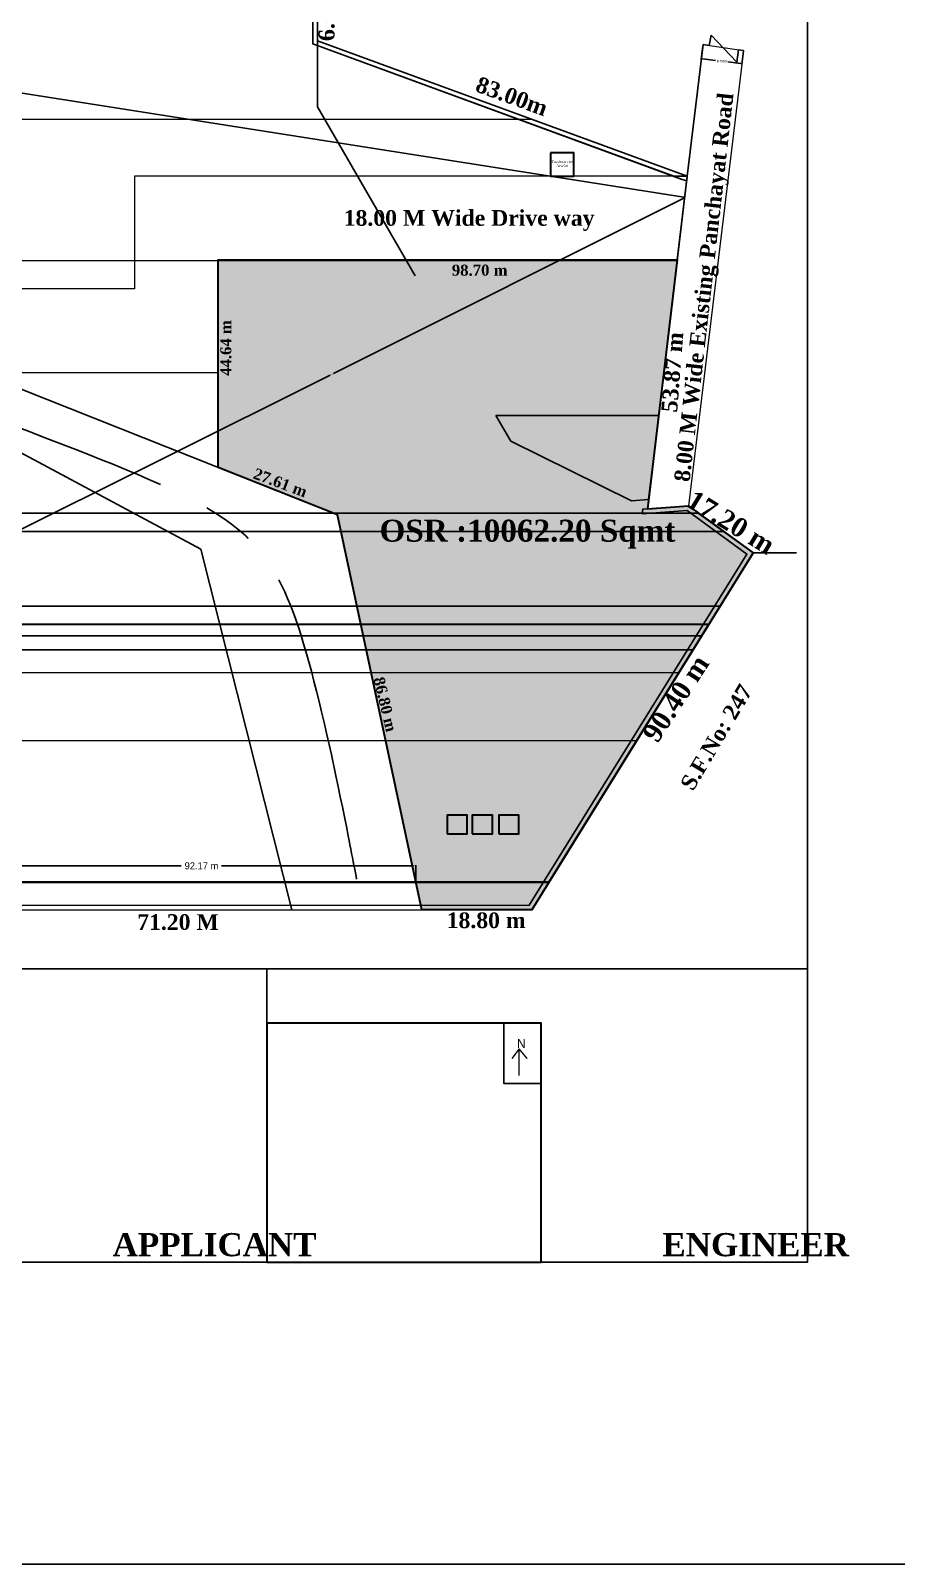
# Model space of a CAD drawing. Header units: metres. Extents: x 0 to 1012, y 0 to 496.
# Drawn here: x 371.9 to 558, y 0 to 329.8 of the extents above; entities that cross this region are included whole.
import ezdxf

# ---------------------------------------------------------------- set-up
doc = ezdxf.new("R2010")
doc.units = ezdxf.units.M
doc.header["$LTSCALE"] = 3.5
doc.header["$MEASUREMENT"] = 0
for name, pattern in [('ACAD_ISO03W100', [30, 12, -18]), ('ACAD_ISO05W100', [33, 24, -3, 0, -3, 0, -3]), ('CENTER2', [28.575, 19.05, -3.175, 3.175, -3.175]), ('DOT2', [0.125, 0, -0.125])]:
    doc.linetypes.add(name, pattern=pattern)
doc.layers.get('0').update_dxf_attribs({"linetype": 'CONTINUOUS'})
doc.layers.get('DEFPOINTS').update_dxf_attribs({"linetype": 'CONTINUOUS'})
for name, color, linetype, lineweight in [('AS_AT_SITE', 6, 'CONTINUOUS', 0), ('BLK_3_LVL_0_FRONT_SETBACK', 2, 'CONTINUOUS', 0), ('BLK_4_LVL_0_FRONT_SETBACK', 2, 'CONTINUOUS', 0), ('BLK_5_LVL_0_FRONT_SETBACK', 161, 'CONTINUOUS', 0), ('BLK_9_LVL_0_FRONT_SETBACK', 2, 'CONTINUOUS', 0), ('BLK_n_FLR_m_RECREATION', 140, 'CONTINUOUS', 0), ('DIST_CL_ROAD', 7, 'CONTINUOUS', 0), ('LOCATION_PLAN', 7, 'CONTINUOUS', 0), ('NORTH_DIRECTION', 7, 'CONTINUOUS', 0), ('ROAD_WIDTH', 1, 'CONTINUOUS', 0), ('SEGREGATED_TOILET', 1, 'CONTINUOUS', 0), ('WORKSHOP_AREA', 130, 'CONTINUOUS', 0)]:
    doc.layers.add(name, color=color, linetype=linetype, lineweight=lineweight)
for name, color, linetype in [('BLK_1_LVL_0_FRONT_SETBACK', 2, 'CONTINUOUS'), ('BLK_2_LVL_0_FRONT_SETBACK', 2, 'CONTINUOUS'), ('BLK_6_LVL_0_FRONT_SETBACK', 2, 'CONTINUOUS'), ('BLK_7_LVL_0_FRONT_SETBACK', 2, 'CONTINUOUS'), ('BLK_8_LVL_0_FRONT_SETBACK', 2, 'CONTINUOUS'), ('OSR_PLAN', 7, 'CONTINUOUS'), ('PLOT_BOUNDARY', 70, 'CONTINUOUS'), ('RWH', 130, 'CONTINUOUS'), ('SOLAR_PANEL', 3, 'CONTINUOUS'), ('SUPER_IMPOSED', 5, 'CONTINUOUS'), ('TRANSFORMER_YARD', 7, 'CONTINUOUS')]:
    doc.layers.add(name, color=color, linetype=linetype)
doc.styles.add('ANAND', font='times.ttf')
doc.styles.add('RomanS', font='romans.shx')
doc.styles.add('USA TEXT', font='GOTHIC.TTF')
doc.dimstyles.get("Standard").update_dxf_attribs({"dimtxt": 0.18, "dimasz": 0.18, "dimexe": 0.18, "dimexo": 0.0625, "dimgap": 0.09, "dimtad": 0, "dimtih": 1, "dimtoh": 1, "dimdec": 4, "dimzin": 0, "dimdsep": 46, "dimtxsty": 'Standard', "dimcen": 0.09, "dimadec": 0, "dimazin": 0, "dimtfac": 1, "dimtdec": 4, "dimtofl": 0, "dimtmove": 0, "dimatfit": 3, "dimfxl": 0, "dimtolj": 1, "dimtzin": 0, "dimarcsym": 0})
doc.dimstyles.new('STANDARD$0', dxfattribs={"dimtxt": 7, "dimasz": 3, "dimexe": 3, "dimexo": 1, "dimgap": 1.5, "dimtad": 1, "dimdec": 1, "dimzin": 1, "dimdsep": 46, "dimlunit": 4, "dimtxsty": 'Standard', "dimblk": 'OBLIQUE', "dimcen": 0.09375, "dimdle": 1, "dimclrd": 8, "dimclre": 8, "dimclrt": 7, "dimadec": 1, "dimazin": 0, "dimtfac": 1, "dimtdec": 1, "dimtix": 1, "dimtmove": 2, "dimatfit": 3, "dimldrblk": 'ARCHTICK', "dimfxl": 0, "dimfrac": 2, "dimtolj": 1, "dimtzin": 0, "dimarcsym": 0})

# ---------------------------------------------------------------- blocks, each defined once
blk = doc.blocks.new('*D204')
at = {"color": 0, "lineweight": -2}
for p, q in [((362.56, 146.95), (362.56, 150.38)), ((363.06, 150.2), (404.31, 150.2)), ((454.23, 150.2), (412.99, 150.2)), ((454.73, 146.95), (454.73, 150.38))]:
    blk.add_line(p, q, dxfattribs=at)
at = {"color": 0}
for points in [[(363.06, 150.28), (363.06, 150.12), (362.56, 150.2)], [(454.23, 150.28), (454.23, 150.12), (454.73, 150.2)]]:
    blk.add_solid(points, dxfattribs=at)
at = {"layer": 'DEFPOINTS', "color": 0}
for p in [(454.73, 150.2), (362.56, 146.88), (454.73, 146.88)]:
    blk.add_point(p, dxfattribs=at)
at = {"color": 0, "insert": (408.65, 150.2), "char_height": 1.5, "attachment_point": 5}
blk.add_mtext('\\A1;92.17 m', dxfattribs=at)
blk = doc.blocks.new('*D100')
at = {"layer": 'DEFPOINTS', "color": 0}
for p in [(512.53, 293.84), (512.53, 293.84), (360.78, 217.98)]:
    blk.add_point(p, dxfattribs=at)
at = {"layer": 'DIST_CL_ROAD', "color": 0, "lineweight": -2}
for p, q in [((512.37, 293.76), (437.02, 256.09)), ((512.51, 293.89), (512.45, 294)), ((360.94, 218.07), (436.3, 255.73)), ((360.75, 218.04), (360.7, 218.15))]:
    blk.add_line(p, q, dxfattribs=at)
at = {"layer": 'DIST_CL_ROAD', "color": 0}
for points in [[(512.36, 293.78), (512.39, 293.73), (512.53, 293.84)], [(360.92, 218.09), (360.95, 218.04), (360.78, 217.98)]]:
    blk.add_solid(points, dxfattribs=at)
at = {"layer": 'DIST_CL_ROAD', "color": 0, "insert": (436.66, 255.91), "char_height": 0.18, "attachment_point": 5}
blk.add_mtext('\\A1;169.6570', dxfattribs=at)
blk = doc.blocks.new('*D101')
at = {"layer": 'DEFPOINTS', "color": 0}
for p in [(129.92, 354.23), (512.55, 293.94), (512.55, 293.94)]:
    blk.add_point(p, dxfattribs=at)
at = {"layer": 'SEGREGATED_TOILET', "color": 0, "linetype": 'DOT2', "lineweight": -2}
for p, q in [((129.93, 354.29), (129.95, 354.4)), ((512.56, 294), (512.57, 294.12))]:
    blk.add_line(p, q, dxfattribs=at)
at = {"layer": 'SEGREGATED_TOILET', "color": 0, "lineweight": -2}
for p, q in [((130.1, 354.2), (320.51, 324.2)), ((512.37, 293.97), (321.95, 323.97))]:
    blk.add_line(p, q, dxfattribs=at)
at = {"layer": 'SEGREGATED_TOILET', "color": 0}
for points in [[(130.1, 354.23), (130.09, 354.17), (129.92, 354.23)], [(512.37, 293.99), (512.36, 293.94), (512.55, 293.94)]]:
    blk.add_solid(points, dxfattribs=at)
at = {"layer": 'SEGREGATED_TOILET', "color": 0, "insert": (321.23, 324.08), "char_height": 0.18, "attachment_point": 5}
blk.add_mtext('\\A1;387.3489', dxfattribs=at)
blk = doc.blocks.new('*D135')
at = {"layer": 'DEFPOINTS', "color": 0, "ltscale": 400}
for p in [(516.45, 326.56), (525.18, 325.5), (524.84, 322.71)]:
    blk.add_point(p, dxfattribs=at)
at = {"layer": 'ROAD_WIDTH', "color": 0, "lineweight": -2, "ltscale": 400}
for p, q in [((516.44, 326.5), (516.09, 323.59)), ((516.36, 323.74), (519.14, 323.4)), ((525.17, 325.44), (524.82, 322.53)), ((524.59, 322.74), (521.82, 323.08))]:
    blk.add_line(p, q, dxfattribs=at)
at = {"layer": 'ROAD_WIDTH', "color": 0, "ltscale": 400}
for points in [[(516.36, 323.78), (516.35, 323.7), (516.11, 323.77)], [(524.6, 322.78), (524.59, 322.7), (524.84, 322.71)]]:
    blk.add_solid(points, dxfattribs=at)
at = {"layer": 'ROAD_WIDTH', "color": 0, "ltscale": 400, "insert": (520.48, 323.24), "char_height": 0.5, "attachment_point": 5}
blk.add_mtext('\\A1;8.7953', dxfattribs=at)

msp = doc.modelspace()

# ---------------------------------------------------------------- hatches: boundary and pattern name
h = msp.add_hatch()
h.set_pattern_fill('GRASS', color=256, scale=3)
h.set_pattern_definition([(90, (-34059.8858, 45986.6703), (-2.12132034, 2.12132034), [0.5625, -3.68014069]), (45, (-34059.8858, 45986.6703), (-2.12132034, 2.12132034), [0.5625, -2.4375]), (135, (-34059.8858, 45986.6703), (-2.12132034, -2.12132034), [0.5625, -2.4375])])
h.paths.add_polyline_path([(437.88397, 225.65027), (456.03899, 140.7676), (479.65809, 140.7735), (527.23118, 217.49474), (513.31961, 227.6095), (504.54089, 226.99794), (510.93731, 280.48862), (412.22771, 280.48862), (412.22771, 235.84766)])

# ---------------------------------------------------------------- linework, layer by layer
for p, q in [((513.08975, 298.48862), (516.47548, 326.80211)), ((516.47548, 326.80211), (517.77441, 326.6097)), ((517.77441, 326.6097), (518.22742, 328.86117)), ((518.22742, 328.86117), (523.72013, 322.99554)), ((523.72013, 322.99554), (524.11634, 325.67025)), ((524.11634, 325.67025), (525.17923, 325.5128)), ((504.54089, 226.99794), (503.5253, 226.92719)), ((527.23118, 217.49474), (536.54879, 217.49474)), ((422.72739, 128.02891), (422.72739, 64.96221))]:
    msp.add_line(p, q)
for points in [[(0.00003, 496.08482), (1012.3595, 496.08482), (1012.3595, 0.00001), (0.00003, 0.00001)], [(25.07741, 418.19092), (538.90938, 418.19092), (538.90938, 64.96221), (25.07741, 64.96221)], [(40.02074, 140.66359), (37.98413, 299.42752), (35.58691, 335.9418), (52.6248, 367.42752), (120.26985, 360.52046), (151.33301, 366.32043), (151.38456, 374.32027), (352.92434, 369.39324), (373.78769, 333.6346), (433.60564, 333.6346), (433.60564, 327.6346), (513.08975, 298.48862), (504.54089, 226.99794), (513.31961, 227.6095), (527.23118, 217.49474), (479.65809, 140.7735), (40.02074, 140.66359)], [(538.90938, 64.96221), (223.45495, 64.96221), (223.45495, 128.02891), (538.90938, 128.02891)]]:
    msp.add_lwpolyline(points, close=True)
for points in [[(503.5253, 226.92719), (504.54089, 226.99794), (513.31961, 227.6095), (527.23118, 217.49474), (479.65809, 140.7735), (40.02074, 140.66359), (37.98413, 299.42752), (35.58691, 335.9418), (52.6248, 367.42752), (120.26985, 360.52046), (151.33301, 366.32043), (151.38456, 374.32027), (352.92434, 369.39324), (373.78769, 333.6346), (433.60564, 333.6346), (433.60564, 327.6346), (513.08975, 298.48862), (510.18508, 298.48862), (432.60564, 326.93618), (432.60564, 332.6346), (373.21337, 332.6346), (352.34189, 368.40718)], [(503.5253, 226.92719), (503.40442, 225.91634), (513.02597, 226.58662), (525.89175, 217.23223), (479.10143, 141.77336), (41.00799, 141.66384), (38.98371, 299.46672), (36.60365, 335.71953), (53.18682, 366.36493), (120.31168, 359.51099), (152.32767, 365.48887), (152.37798, 373.29568), (352.34189, 368.40718), (373.21337, 332.6346), (432.60564, 332.6346), (432.60564, 326.93618), (510.18508, 298.48862)], [(352.34189, 368.40718), (152.37798, 373.29568), (152.32767, 365.48887), (120.31168, 359.51099), (53.18682, 366.36493), (36.60365, 335.71953), (38.98371, 299.46672), (41.00799, 141.66384), (479.10143, 141.77336), (525.89175, 217.23223), (513.02597, 226.58662), (503.40442, 225.91634), (503.5253, 226.92719), (504.54089, 226.99794)], [(479.65809, 140.7735), (456.03899, 140.7676), (437.88397, 225.65027), (412.22771, 235.84766), (412.22771, 280.48862), (510.93731, 280.48862), (504.54089, 226.99794), (513.31961, 227.6095), (527.23118, 217.49474), (479.65809, 140.7735)]]:
    msp.add_lwpolyline(points)
at = {"linetype": 'ACAD_ISO03W100'}
msp.add_lwpolyline([(433.60564, 327.6346), (433.60564, 313.4346), (471.93932, 247.05504), (506.93932, 247.05504), (504.77835, 228.98379), (501.05841, 228.71719), (475.13991, 241.51282), (471.93932, 247.05504)], dxfattribs=at)
at = {"linetype": 'ACAD_ISO05W100'}
for points in [[(320.46111, 256.2867), (356.30991, 246.26283), (408.49777, 218.28475), (428.08932, 140.76061)], [(456.03899, 140.7676), (437.88397, 225.65027), (360.80383, 256.2867)]]:
    msp.add_lwpolyline(points, dxfattribs=at)
at = {"ltscale": 400}
msp.add_lwpolyline([(481.65373, 116.33603), (473.67353, 116.33603), (473.67353, 103.39531), (481.65373, 103.39531)], close=True, dxfattribs=at)
at = {"linetype": 'CENTER2'}
msp.add_open_spline([(337.71775, 256.2867), (358.39485, 248.30767), (413.94773, 229.06886), (431.11318, 210.20485), (443.08943, 140.76436), (443.30395, 140.9544)], degree=3, knots=[3.074632092, 3.074632092, 3.074632092, 3.074632092, 4, 5, 6, 6, 6, 6], dxfattribs=at)
at = {"layer": 'AS_AT_SITE', "color": 6, "ltscale": 0.5}
msp.add_lwpolyline([(35.58691, 335.9418), (52.6248, 367.42752), (120.26985, 360.52046), (151.33301, 366.32043), (151.38456, 374.32027), (352.92434, 369.39324), (373.78769, 333.6346), (433.60564, 333.6346), (433.60564, 327.6346), (513.08975, 298.48862), (504.54089, 226.99794), (513.31961, 227.6095), (527.23118, 217.49474), (479.65809, 140.7735), (40.02074, 140.66359), (37.98413, 299.42752), (35.58691, 335.9418)], close=True, dxfattribs=at)
at = {"layer": 'BLK_1_LVL_0_FRONT_SETBACK', "color": 2, "ltscale": 400}
msp.add_lwpolyline([(362.81074, 222.11397), (520.87802, 222.11397), (520.87802, 222.11397), (527.23118, 217.49474), (483.29203, 146.63397), (362.81074, 146.63397), (362.81074, 222.11397)], close=True, dxfattribs=at)
at = {"layer": 'BLK_2_LVL_0_FRONT_SETBACK', "color": 2, "lineweight": 30}
msp.add_lwpolyline([(312.81074, 202.16359), (517.72468, 202.16359), (483.3104, 146.66359), (312.81074, 146.66359), (312.81074, 202.16359)], close=True, dxfattribs=at)
at = {"layer": 'BLK_3_LVL_0_FRONT_SETBACK', "color": 2, "ltscale": 400}
msp.add_lwpolyline([(262.81058, 177.16359), (502.22275, 177.16359), (483.29203, 146.63397), (262.81058, 146.66359), (262.81058, 177.16359)], close=True, dxfattribs=at)
at = {"layer": 'BLK_4_LVL_0_FRONT_SETBACK', "color": 2, "ltscale": 400}
msp.add_lwpolyline([(205.81074, 222.19592), (520.76531, 222.19592), (527.23118, 217.49474), (511.23391, 191.69592), (205.81074, 191.69592), (205.81074, 222.19592)], close=True, dxfattribs=at)
at = {"layer": 'BLK_5_LVL_0_FRONT_SETBACK', "color": 2, "ltscale": 400}
msp.add_lwpolyline([(262.81058, 177.16359), (502.22275, 177.16359), (483.3104, 146.66359), (205.81074, 146.66359), (205.81074, 177.16359)], close=True, dxfattribs=at)
at = {"layer": 'BLK_6_LVL_0_FRONT_SETBACK', "color": 2}
msp.add_lwpolyline([(135.04074, 196.66359), (135.04074, 183.66359), (152.56074, 183.66359), (152.56074, 146.66359), (483.3104, 146.66359), (514.31426, 196.66359), (133.79074, 196.66359)], close=True, dxfattribs=at)
at = {"layer": 'BLK_7_LVL_0_FRONT_SETBACK', "color": 2}
msp.add_lwpolyline([(83.02074, 199.66359), (516.17449, 199.66359), (483.29203, 146.63397), (83.02074, 146.66359), (83.02074, 199.66359)], close=True, dxfattribs=at)
at = {"layer": 'BLK_8_LVL_0_FRONT_SETBACK', "color": 2}
msp.add_lwpolyline([(127.83074, 226.06359), (515.44581, 226.06359), (527.23118, 217.49474), (520.14298, 206.06359), (127.83074, 206.06359), (127.83074, 226.06359)], close=True, dxfattribs=at)
at = {"layer": 'BLK_9_LVL_0_FRONT_SETBACK', "color": 2}
msp.add_lwpolyline([(75.24526, 310.7867), (479.5516, 310.7867), (513.08975, 298.48862), (510.91316, 280.2867), (75.24526, 280.2867), (75.24526, 310.7867)], close=True, dxfattribs=at)
at = {"layer": 'BLK_n_FLR_m_RECREATION', "color": 140, "lineweight": 30}
msp.add_lwpolyline([(412.22771, 280.48862), (510.93731, 280.48862), (504.54089, 226.99794), (513.31961, 227.6095), (527.23118, 217.49474), (479.65809, 140.7735), (456.03899, 140.7676), (437.88397, 225.65027), (412.22771, 235.84766), (412.22771, 280.48862)], close=True, dxfattribs=at)
at = {"layer": 'LOCATION_PLAN', "lineweight": 30}
msp.add_lwpolyline([(422.72739, 64.96221), (481.65373, 64.96221), (481.65373, 116.33603), (422.72739, 116.33603)], close=True, dxfattribs=at)
at = {"layer": 'NORTH_DIRECTION'}
for points in [[(476.97666, 105.11767), (476.97666, 105.11767), (476.97666, 110.83377), (475.3352, 108.79836)], [(478.63157, 108.78167), (478.63157, 108.78167), (476.97666, 110.83377)]]:
    msp.add_lwpolyline(points, dxfattribs=at)
at = {"layer": 'OSR_PLAN', "color": 7, "lineweight": 30}
msp.add_lwpolyline([(479.65809, 140.7735), (456.03899, 140.7676), (437.88397, 225.65027), (412.22771, 235.84766), (412.22771, 280.48862), (510.93731, 280.48862), (504.54089, 226.99794), (513.31961, 227.6095), (527.23118, 217.49474), (479.65809, 140.7735)], dxfattribs=at)
msp.add_lwpolyline([(412.22771, 280.48862), (510.93731, 280.48862), (504.54089, 226.99794), (513.31961, 227.6095), (527.23118, 217.49474), (479.65809, 140.7735), (456.03899, 140.7676), (437.88397, 225.65027), (412.22771, 235.84766), (412.22771, 280.48862)], close=True, dxfattribs=at)
at = {"layer": 'PLOT_BOUNDARY'}
msp.add_lwpolyline([(35.58691, 335.9418), (52.6248, 367.42752), (120.26985, 360.52046), (151.33301, 366.32043), (151.38456, 374.32027), (352.92434, 369.39324), (373.78769, 333.6346), (433.60564, 333.6346), (433.60564, 327.6346), (513.08975, 298.48862), (504.54089, 226.99794), (513.31961, 227.6095), (527.23118, 217.49474), (479.65809, 140.7735), (40.02074, 140.66359), (37.98413, 299.42752), (35.58691, 335.9418)], close=True, dxfattribs=at)
at = {"layer": 'PLOT_BOUNDARY', "color": 6, "ltscale": 0.5}
msp.add_lwpolyline([(35.58691, 335.9418), (52.6248, 367.42752), (120.26985, 360.52046), (151.33301, 366.32043), (151.38456, 374.32027), (352.92434, 369.39324), (373.78769, 333.6346), (433.60564, 333.6346), (433.60564, 327.6346), (513.08975, 298.48862), (504.54089, 226.99794), (513.31961, 227.6095), (527.23118, 217.49474), (479.65809, 140.7735), (40.02074, 140.66359), (37.98413, 299.42752), (35.58691, 335.9418)], close=True, dxfattribs=at)
at = {"layer": 'PLOT_BOUNDARY', "color": 5, "ltscale": 0.5}
msp.add_lwpolyline([(35.58691, 335.9418), (52.6248, 367.42752), (120.26985, 360.52046), (151.33301, 366.32043), (151.38456, 374.32027), (352.92434, 369.39324), (373.78769, 333.6346), (433.60564, 333.6346), (433.60564, 327.6346), (513.08975, 298.48862), (504.54089, 226.99794), (513.31961, 227.6095), (527.23118, 217.49474), (479.65809, 140.7735), (40.02074, 140.66359), (37.98413, 299.42752), (35.58691, 335.9418)], close=True, dxfattribs=at)
at = {"layer": 'ROAD_WIDTH', "color": 1, "ltscale": 400}
msp.add_lwpolyline([(516.47548, 326.80211), (525.17923, 325.5128), (513.31961, 227.6095), (504.54089, 226.99794), (516.47548, 326.80211)], close=True, dxfattribs=at)
at = {"layer": 'RWH', "ltscale": 400}
for points in [[(352.34189, 368.40718), (373.21337, 332.6346), (432.60564, 332.6346), (432.60564, 326.93618), (512.00291, 297.82204), (512.96773, 297.46825), (513.08975, 298.48862), (433.60564, 327.6346), (433.60564, 333.6346), (373.78769, 333.6346), (352.92434, 369.39324)], [(40.02074, 140.66359), (479.65809, 140.7735), (527.23118, 217.49474), (513.31961, 227.6095), (503.5253, 226.92719), (503.40442, 225.91634), (513.02597, 226.58662), (525.89175, 217.23223), (479.10143, 141.77336), (41.00799, 141.66384)]]:
    msp.add_lwpolyline(points, dxfattribs=at)
at = {"layer": 'SOLAR_PANEL', "color": 3, "lineweight": 30}
for points in [[(461.44554, 157.09903), (465.78349, 157.09354), (465.78855, 161.09354), (461.4506, 161.09903)], [(466.86752, 157.09903), (471.20548, 157.09354), (471.21054, 161.09354), (466.87258, 161.09903)], [(472.54321, 157.09903), (476.88116, 157.09354), (476.88622, 161.09354), (472.54827, 161.09903)]]:
    msp.add_lwpolyline(points, close=True, dxfattribs=at)
at = {"layer": 'SUPER_IMPOSED', "color": 5, "ltscale": 0.5}
msp.add_lwpolyline([(35.58691, 335.9418), (52.6248, 367.42752), (120.26985, 360.52046), (151.33301, 366.32043), (151.38456, 374.32027), (352.92434, 369.39324), (373.78769, 333.6346), (433.60564, 333.6346), (433.60564, 327.6346), (513.08975, 298.48862), (504.54089, 226.99794), (513.31961, 227.6095), (527.23118, 217.49474), (479.65809, 140.7735), (40.02074, 140.66359), (37.98413, 299.42752), (35.58691, 335.9418)], close=True, dxfattribs=at)
at = {"layer": 'TRANSFORMER_YARD', "color": 7, "linetype": 'ByBlock', "lineweight": 30}
msp.add_lwpolyline([(483.66081, 303.48862), (483.66081, 298.48862), (488.66081, 298.48862), (488.66081, 303.48862), (483.66081, 303.48862)], close=True, dxfattribs=at)
at = {"layer": 'WORKSHOP_AREA', "color": 130}
msp.add_lwpolyline([(84.45331, 274.2867), (38.30664, 274.2867), (38.53754, 256.2867), (412.22771, 256.2867), (412.22771, 280.48862), (510.93731, 280.48862), (513.08975, 298.48862), (412.22771, 298.48862), (394.22771, 298.48862), (394.22771, 274.2867), (84.45331, 274.2867)], close=True, dxfattribs=at)

# ---------------------------------------------------------------- texts
at = {"attachment_point": 1, "style": 'RomanS'}
for s, insert, char_height, width, rotation in [('{\\fTimes New Roman|b1|i0|c0|p18;6.00 m}', (433.82444, 327.53976), 3.4286083, 134.3588243, 90), ('{\\fTimes New Roman|b1|i0|c0|p18;83.00m}', (468.46555, 320.06078), 3.4286083, 134.3588243, 339.8497855), ('{\\fTimes New Roman|b1|i0|c0|p18;8.00 M Wide Existing Panchayat Road}', (510.21091, 233.03098), 3.3732864, 132.1908937, 83.5312445), ('{\\fTimes New Roman|b1|i0|c0|p18;44.64 m}', (412.68906, 255.56355), 2.3801909, 93.2738946, 90), ('{\\fTimes New Roman|b1|i0|c0|p18;53.87 m}', (507.46512, 247.88857), 3.4286083, 134.3588243, 85.46698), ('{\\fTimes New Roman|b1|i0|c0|p18;27.61 m}', (420.40941, 235.80892), 2.3801909, 93.2738946, 339.5360217), ('{\\fTimes New Roman|b1|i0|c0|p18;17.20 m}', (514.6972, 231.22121), 4.11433, 161.2305892, 328.7169913), ('{\\fTimes New Roman|b1|i0|c0|p18;90.40 m}', (503.23017, 178.65961), 4.11433, 161.2305892, 56.8702469), ('{\\fTimes New Roman|b1|i0|c0|p18;86.80 m}', (447.9154, 191.03264), 2.3801909, 93.2738946, 283.4490571), ('{\\fTimes New Roman|b1|i0|c0|p18;S.F.No: 247}', (511.39188, 167.83241), 3.3732864, 132.1908937, 59.2420988)]:
    msp.add_mtext(s, dxfattribs=dict(at, insert=insert, char_height=char_height, width=width, rotation=rotation))
at = {"lineweight": 35, "insert": (486.24055, 301.17017), "char_height": 0.5355504, "width": 21.9250439, "attachment_point": 5, "style": 'ANAND'}
msp.add_mtext('\\A1;Tranform yard\\P5mx5m', dxfattribs=at)
at = {"attachment_point": 1, "style": 'RomanS'}
for s, insert, char_height, width in [('{\\fTimes New Roman|b1|i0|c0|p18;18.00 M Wide Drive way}', (439.218, 291.21081), 3.3732864, 132.1908937), ('{\\fTimes New Roman|b1|i0|c0|p18;98.70 m}', (462.46865, 279.48475), 2.3801909, 93.2738946), ('{\\fTimes New Roman|b1|i0|c0|p18;OSR :10062.20 Sqmt }', (446.92717, 224.63381), 4.722601, 185.0672511), ('{\\fTimes New Roman|b1|i0|c0|p18;71.20 M}', (394.83437, 139.80389), 3.3732864, 132.1908937), ('{\\fTimes New Roman|b1|i0|c0|p18;18.80 m}', (461.35789, 140.18007), 3.3732864, 132.1908937), ('\\A1;{\\fTimes New Roman|b1|i0|c0|p18;\\W9.86553;                          \\W1;APPLICANT}', (-92.29469, 71.23295), 4.9748235, 986.7583104), ('\\A1;{\\fTimes New Roman|b1|i0|c0|p18;\\W9.9014;                          \\W1;ENGINEER}', (24.1453, 71.23295), 4.9748235, 986.7583104)]:
    msp.add_mtext(s, dxfattribs=dict(at, insert=insert, char_height=char_height, width=width))
at = {"layer": 'NORTH_DIRECTION', "insert": (476.44882, 112.99577), "char_height": 2, "width": 1.1850696, "attachment_point": 1, "style": 'USA TEXT'}
msp.add_mtext('N', dxfattribs=at)

# ---------------------------------------------------------------- dimensions: what is measured, and where the dimension line sits
dim = msp.add_linear_dim(base=(454.7308, 150.19886), p1=(362.56074, 146.88397), p2=(454.7308, 146.88397), text='92.17 m', dimstyle='Standard', override={"dimtxt": 1.5, "dimasz": 0.5, "dimtmove": 1})
dim.commit()
dim.dimension.update_dxf_attribs({"geometry": '*D204', "text_midpoint": (408.64577, 150.19886)})
at = {"layer": 'DIST_CL_ROAD', "color": 1}
dim = msp.add_aligned_dim(p1=(360.77722, 217.98471), p2=(512.53348, 293.8368), distance=0, dimstyle='Standard', dxfattribs=at)
dim.commit()
dim.dimension.update_dxf_attribs({"geometry": '*D100', "text_midpoint": (436.65535, 255.91076)})
at = {"layer": 'ROAD_WIDTH', "color": 1, "ltscale": 400}
dim = msp.add_aligned_dim(p1=(516.44618, 326.5571), p2=(525.17797, 325.5024), distance=-2.80978, dimstyle='STANDARD$0', override={"dimtxt": 0.5, "dimasz": 0.25, "dimexe": 0.18, "dimexo": 0.0625, "dimgap": 0.09, "dimtad": 0, "dimtih": 1, "dimtoh": 1, "dimdec": 4, "dimzin": 0, "dimlunit": 2, "dimpost": '', "dimcen": 0.09, "dimdle": 0, "dimclrd": 0, "dimclre": 0, "dimclrt": 0, "dimadec": 0, "dimtdec": 4, "dimtix": 0, "dimtofl": 0, "dimtmove": 0, "dimfrac": 0}, dxfattribs=at)
dim.commit()
dim.dimension.update_dxf_attribs({"geometry": '*D135', "text_midpoint": (520.47513, 323.24025)})
at = {"layer": 'SEGREGATED_TOILET'}
dim = msp.add_aligned_dim(p1=(129.91727, 354.22692), p2=(512.54551, 293.93734), distance=0, dimstyle='Standard', dxfattribs=at)
dim.commit()
dim.dimension.update_dxf_attribs({"geometry": '*D101', "text_midpoint": (321.23139, 324.08213)})

doc.saveas('drawing.dxf')
